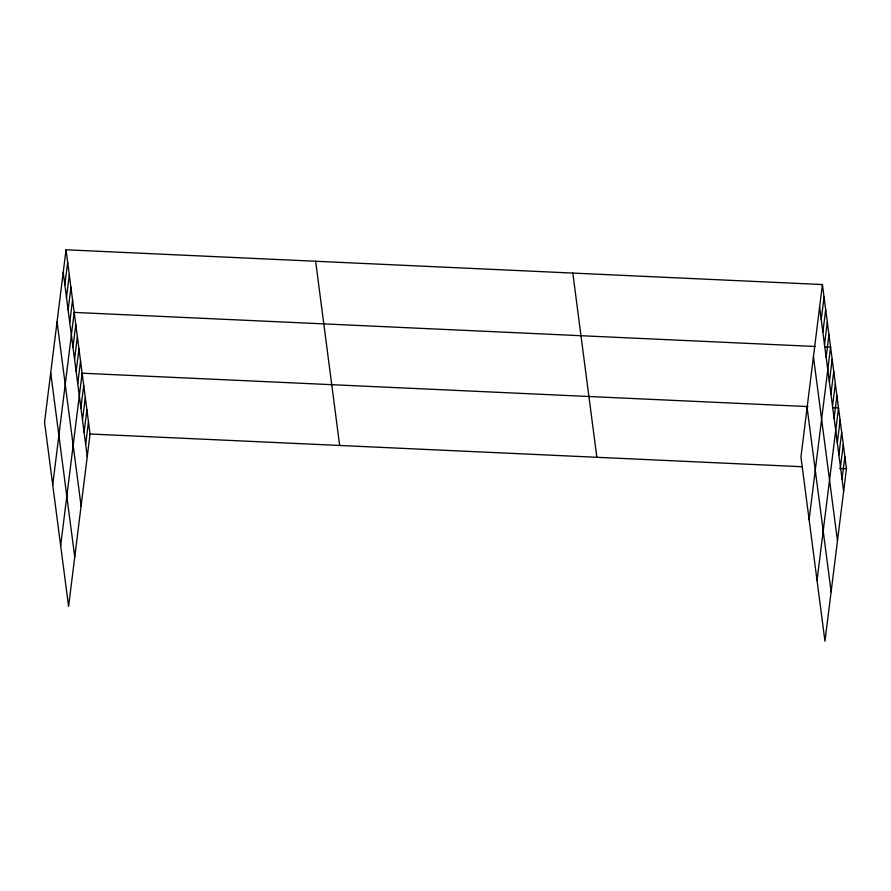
<?xml version="1.0" encoding="UTF-8"?>
<svg xmlns="http://www.w3.org/2000/svg" width="891" height="891" viewBox="0 0 891 891"><rect width="100%" height="100%" fill="white"/><g stroke="black" fill="none" stroke-linecap="round" stroke-linejoin="round"><path stroke-width="1.34" d="M66.034 249.781L44.55 422.234L68.585 606.448L90.058 433.995L66.034 249.781L822.415 284.552L846.45 468.766L824.966 641.219L800.942 457.005L822.415 284.552M64.854 284.886L67.66 262.299M66.491 297.416L69.298 274.829M68.117 309.945L70.935 287.359M69.754 322.475L72.572 299.888M52.725 484.86L74.198 312.407L815.332 346.488M72.973 347.156L75.791 324.569M74.566 359.318L77.372 336.731M76.147 371.469L78.965 348.893M77.729 383.631L80.546 361.044M60.655 545.66L82.128 373.206L808.014 406.574M80.903 407.955L83.721 385.369M82.495 420.106L85.302 397.52M84.077 432.269L86.895 409.682M85.659 444.431L88.476 421.844M821.235 319.657L824.052 297.082M822.872 332.187L825.69 309.6M824.509 344.717L827.316 322.13M826.135 357.246L828.953 334.66M809.106 519.642L830.59 347.189L825.044 346.933M829.365 381.927L832.172 359.34M830.947 394.089L833.764 371.502M832.528 406.251L835.346 383.665M834.121 418.402L836.927 395.816M817.036 580.431L838.52 407.978L832.974 407.722M837.295 442.727L840.102 420.14M838.877 454.878L841.694 432.291M840.469 467.04L843.276 444.453M842.051 479.202L844.868 456.615M90.058 433.995L802.078 466.728M839.511 468.454L846.45 468.766M819.609 307.139L843.632 491.353M813.438 356.589L837.473 540.815M807.101 407.543L831.125 591.769M572.813 273.069L596.847 457.295M315.637 261.252L339.671 445.478M63.216 272.368L87.251 456.582M57.057 321.818L81.092 506.043M50.709 372.772L74.744 556.998"/></g></svg>
